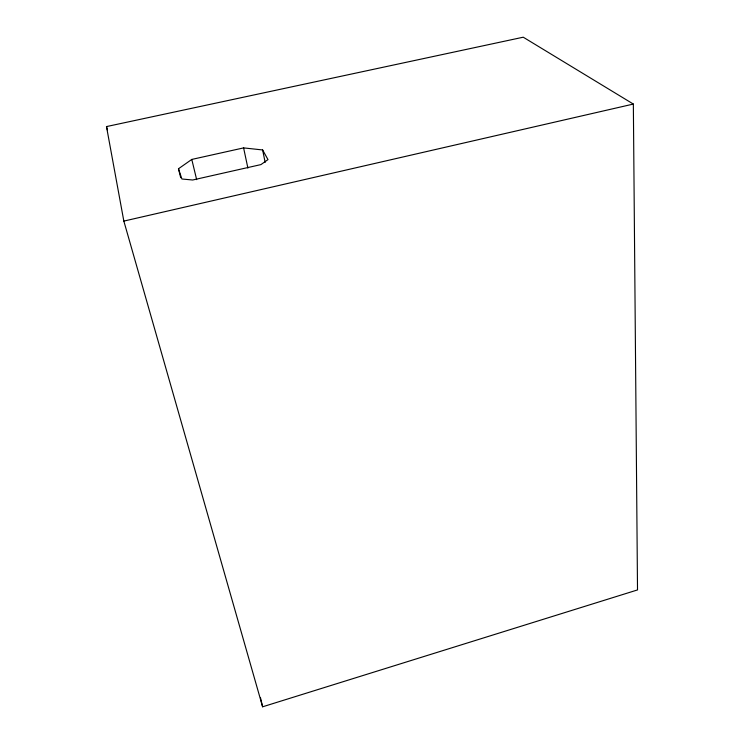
<?xml version="1.0" encoding="UTF-8"?>
<svg xmlns="http://www.w3.org/2000/svg" width="744" height="744" viewBox="0 0 744 744"><rect width="100%" height="100%" fill="white"/><g stroke="black" fill="none" stroke-linecap="round" stroke-linejoin="round"><path stroke-width="1.12" d="M178.476 168.758L191.785 159.43L243.604 147.898L262.632 149.953L267.989 159.607L260.949 164.591L192.668 180.002L181.889 178.997L178.476 168.758L180.699 177.704M262.613 706.8L637.515 589.927L633.349 104.058L523.246 37.2L106.485 126.582L123.839 221.098L262.613 706.8L260.493 697.779M123.839 221.098L633.349 104.058M106.485 126.582L107.424 129.93M191.785 159.43L196.658 179.639M243.604 147.898L247.892 168.07M262.632 149.953L265.152 162.406"/></g></svg>
